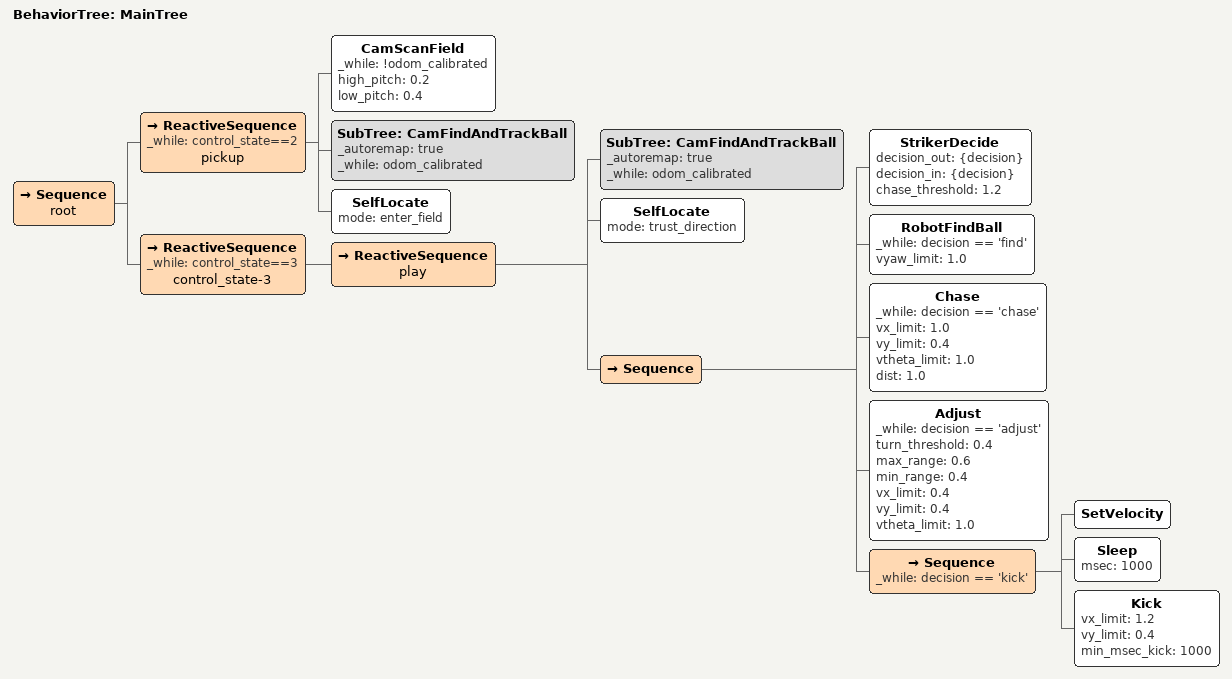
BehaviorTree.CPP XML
<root BTCPP_format="4" >
    <include path="./subtrees/subtree_cam_find_and_track_ball.xml" />
    <BehaviorTree ID="MainTree">
        <Sequence name="root">
            <ReactiveSequence _while="control_state==2" name="pickup">
                <CamScanField  _while="!odom_calibrated" high_pitch="0.2" low_pitch="0.4"/>
                <SubTree ID="CamFindAndTrackBall" _autoremap="true" _while="odom_calibrated" />
                <SelfLocate mode="enter_field" />
            </ReactiveSequence>
            <ReactiveSequence _while="control_state==3" name="control_state-3">
                <ReactiveSequence name="play">
                    <SubTree ID="CamFindAndTrackBall" _autoremap="true" _while="odom_calibrated" />
                    <SelfLocate mode="trust_direction" />
                    <Sequence>
                        <StrikerDecide decision_out="{decision}" decision_in="{decision}" chase_threshold="1.2" />
                        <RobotFindBall _while="decision == 'find'" vyaw_limit="1.0" />
                        <Chase   _while="decision == 'chase'"  vx_limit="1.0"  vy_limit="0.4"  vtheta_limit="1.0"  dist="1.0"/>
                        <Adjust  _while="decision == 'adjust'"  turn_threshold="0.4" max_range="0.6" min_range="0.4" vx_limit="0.4" vy_limit="0.4" vtheta_limit="1.0"  />
                        <Sequence  _while="decision == 'kick'">
                            <SetVelocity />
                            <Sleep msec="1000" />
                            <Kick vx_limit="1.2" vy_limit="0.4" min_msec_kick="1000"/>
                        </Sequence>
                    </Sequence>
                </ReactiveSequence>
            </ReactiveSequence>
        </Sequence>
    </BehaviorTree>
</root>
